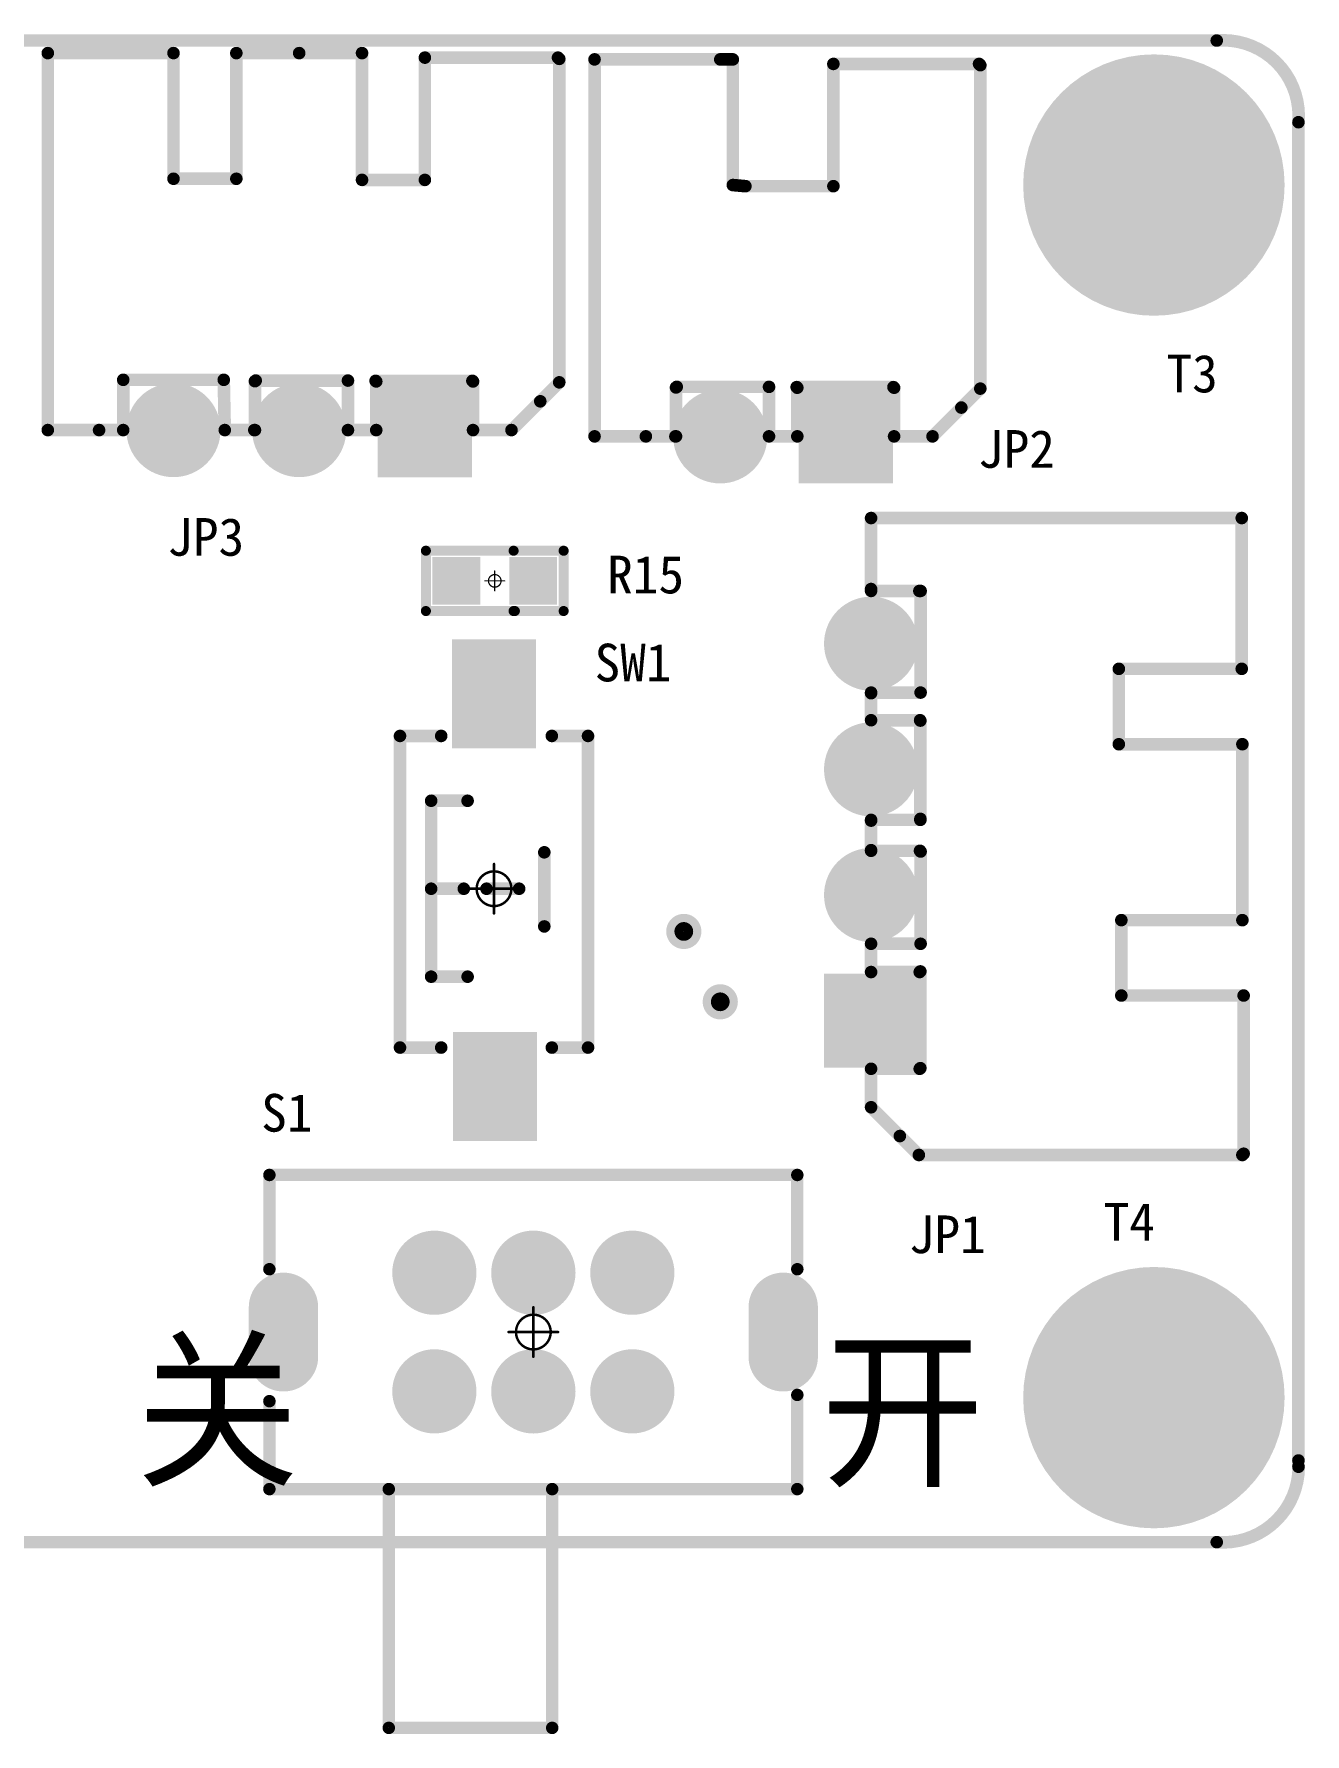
# Model space of a CAD drawing. Header units: millimetres. Extents: x 2.06 to 5.45, y 2.78 to 4.16.
# Drawn here: x 4.439 to 5.45, y 2.777 to 4.13 of the extents above; entities that cross this region are included whole.
import ezdxf

# ---------------------------------------------------------------- set-up
doc = ezdxf.new("R2010")
doc.units = ezdxf.units.MM
doc.header["$MEASUREMENT"] = 0
for name, color, linetype in [('BottomSolder', 6, 'Continuous'), ('Mechanical1', 6, 'Continuous'), ('Mechanical15', 56, 'Continuous'), ('MultiLayer', 9, 'Continuous'), ('PadHoleLayer', 156, 'Continuous'), ('TopOverlay', 2, 'Continuous'), ('TopPaste', 8, 'Continuous'), ('TopSolder', 216, 'Continuous'), ('ViaHoleLayer', 16, 'Continuous')]:
    doc.layers.add(name, color=color, linetype=linetype)

# ---------------------------------------------------------------- blocks, each defined once
blk = doc.blocks.new('R_0603_L_1')
at = {"layer": 'Mechanical15', "const_width": 0.001}
for points in [[(0.0079, 0), (-0.0079, 0)], [(0, 0.0079), (0, -0.0079)]]:
    blk.add_lwpolyline(points, dxfattribs=at)
at = {"layer": 'Mechanical15'}
for points, const_width in [([(-0.0081, 0, 1), (-0.0076, 0, 1)], 0.0005), ([(0.005, 0, 1), (-0.005, 0, 1)], 0.001), ([(-0.0053, 0, 1), (-0.0047, 0, 1)], 0.0005), ([(-0.0002, 0.0079, 1), (0.0003, 0.0079, 1)], 0.0005), ([(0.0047, 0, 1), (0.0053, 0, 1)], 0.0005), ([(0.0076, 0, 1), (0.0081, 0, 1)], 0.0005), ([(-0.0002, -0.0079, 1), (0.0003, -0.0079, 1)], 0.0005)]:
    blk.add_lwpolyline(points, format="xyb", close=True, dxfattribs=dict(at, const_width=const_width))
at = {"layer": 'TopOverlay', "const_width": 0.008}
for points in [[(-0.015, 0.024), (-0.0548, 0.024)], [(-0.0548, 0.024), (-0.0548, -0.024)], [(0.0548, 0.024), (-0.016, 0.024)], [(0.0548, 0.024), (0.0548, -0.024)], [(-0.015, -0.024), (-0.0548, -0.024)], [(0.0548, -0.024), (-0.015, -0.024)]]:
    blk.add_lwpolyline(points, dxfattribs=at)
at = {"layer": 'TopOverlay', "const_width": 0.004}
for points in [[(-0.0568, 0.024, 1), (-0.0528, 0.024, 1)], [(-0.0568, 0.024, 1), (-0.0528, 0.024, 1)], [(-0.018, 0.024, 1), (-0.014, 0.024, 1)], [(-0.017, 0.024, 1), (-0.013, 0.024, 1)], [(0.0528, 0.024, 1), (0.0568, 0.024, 1)], [(0.0528, 0.024, 1), (0.0568, 0.024, 1)], [(-0.0568, -0.024, 1), (-0.0528, -0.024, 1)], [(-0.0568, -0.024, 1), (-0.0528, -0.024, 1)], [(-0.017, -0.024, 1), (-0.013, -0.024, 1)], [(-0.017, -0.024, 1), (-0.013, -0.024, 1)], [(0.0528, -0.024, 1), (0.0568, -0.024, 1)], [(0.0528, -0.024, 1), (0.0568, -0.024, 1)]]:
    blk.add_lwpolyline(points, format="xyb", close=True, dxfattribs=at)
at = {"layer": 'TopPaste'}
for points in [[(-0.0456, -0.015), (-0.0156, -0.015), (-0.0456, 0.015), (-0.0156, 0.015)], [(0.0156, -0.015), (0.0456, -0.015), (0.0156, 0.015), (0.0456, 0.015)]]:
    blk.add_solid(points, dxfattribs=at)
at = {"layer": 'TopSolder'}
for points in [[(-0.0496, -0.019), (-0.0116, -0.019), (-0.0496, 0.019), (-0.0116, 0.019)], [(0.0116, -0.019), (0.0496, -0.019), (0.0116, 0.019), (0.0496, 0.019)]]:
    blk.add_solid(points, dxfattribs=at)
blk = doc.blocks.new('XH2_54_WI_3P_2')
at = {"layer": 'BottomSolder', "const_width": 0.0375}
for points in [[(-0.0187, 0, 1), (0.0187, 0, 1)], [(0.0813, 0, 1), (0.1187, 0, 1)]]:
    blk.add_lwpolyline(points, format="xyb", close=True, dxfattribs=at)
at = {"layer": 'BottomSolder'}
blk.add_solid([(-0.1375, -0.0375), (-0.0625, -0.0375), (-0.1375, 0.0375), (-0.0625, 0.0375)], dxfattribs=at)
at = {"layer": 'MultiLayer', "const_width": 0.0335}
for points in [[(-0.0167, 0, 1), (0.0167, 0, 1)], [(0.0833, 0, 1), (0.1167, 0, 1)]]:
    blk.add_lwpolyline(points, format="xyb", close=True, dxfattribs=at)
at = {"layer": 'MultiLayer'}
blk.add_solid([(-0.1335, -0.0335), (-0.0665, -0.0335), (-0.1335, 0.0335), (-0.0665, 0.0335)], dxfattribs=at)
at = {"layer": 'PadHoleLayer', "const_width": 0.0177}
for points in [[(-0.1089, 0, 1), (-0.0911, 0, 1)], [(-0.0089, 0, 1), (0.0089, 0, 1)], [(0.0911, 0, 1), (0.1089, 0, 1)]]:
    blk.add_lwpolyline(points, format="xyb", close=True, dxfattribs=at)
at = {"layer": 'TopOverlay', "const_width": 0.01}
for points in [[(-0.1689, 0), (-0.1918, -0.0229)], [(-0.1383, 0), (-0.1689, 0)], [(-0.1383, 0), (-0.1383, -0.0387)], [(-0.0388, 0), (-0.0613, 0)], [(-0.0613, 0), (-0.0613, -0.0387)], [(-0.0388, 0), (-0.0388, -0.0394)], [(0.0352, 0), (0.0352, -0.0389)], [(0.0592, 0), (0.0357, 0)], [(0.06, -0.04), (0.0592, 0)], [(0.1592, 0), (0.14, 0)], [(0.14, 0), (0.14, -0.04)], [(0.2, 0), (0.1592, 0)], [(0.2, 0), (0.2, -0.3)], [(-0.1918, -0.0229), (-0.2069, -0.038)], [(-0.2069, -0.038), (-0.2069, -0.2954)], [(-0.1378, -0.0392), (-0.1383, -0.0387)], [(-0.0608, -0.0392), (-0.1378, -0.0392)], [(-0.0608, -0.0392), (-0.0613, -0.0387)], [(0.0346, -0.0394), (-0.0388, -0.0394)], [(0.0352, -0.0389), (0.0346, -0.0394)], [(0.14, -0.04), (0.06, -0.04)], [(-0.05, -0.1991), (-0.1, -0.1991)], [(-0.1, -0.1991), (-0.1, -0.2964)], [(-0.05, -0.1991), (-0.05, -0.3)], [(0.1, -0.2), (0.05, -0.2)], [(0.05, -0.2), (0.05, -0.3)], [(0.1, -0.2), (0.1, -0.3)], [(-0.2059, -0.2964), (-0.2069, -0.2954)], [(-0.1, -0.2964), (-0.2059, -0.2964)], [(0, -0.3), (-0.05, -0.3)], [(0.05, -0.3), (0, -0.3)], [(0.2, -0.3), (0.1, -0.3)]]:
    blk.add_lwpolyline(points, dxfattribs=at)
at = {"layer": 'TopOverlay', "const_width": 0.005}
for points in [[(-0.1714, 0, 1), (-0.1664, 0, 1)], [(-0.1714, 0, 1), (-0.1664, 0, 1)], [(-0.1408, 0, 1), (-0.1358, 0, 1)], [(-0.1408, 0, 1), (-0.1358, 0, 1)], [(-0.0638, 0, 1), (-0.0588, 0, 1)], [(-0.0638, 0, 1), (-0.0588, 0, 1)], [(-0.0413, 0, 1), (-0.0363, 0, 1)], [(-0.0413, 0, 1), (-0.0363, 0, 1)], [(0.0327, 0, 1), (0.0377, 0, 1)], [(0.0332, 0, 1), (0.0382, 0, 1)], [(0.0567, 0, 1), (0.0617, 0, 1)], [(0.0567, 0, 1), (0.0617, 0, 1)], [(0.1375, 0, 1), (0.1425, 0, 1)], [(0.1375, 0, 1), (0.1425, 0, 1)], [(0.1567, 0, 1), (0.1617, 0, 1)], [(0.1567, 0, 1), (0.1617, 0, 1)], [(0.1975, 0, 1), (0.2025, 0, 1)], [(0.1975, 0, 1), (0.2025, 0, 1)], [(-0.1943, -0.0229, 1), (-0.1893, -0.0229, 1)], [(-0.1943, -0.0229, 1), (-0.1893, -0.0229, 1)], [(-0.2094, -0.038, 1), (-0.2044, -0.038, 1)], [(-0.2094, -0.038, 1), (-0.2044, -0.038, 1)], [(-0.1408, -0.0387, 1), (-0.1358, -0.0387, 1)], [(-0.1408, -0.0387, 1), (-0.1358, -0.0387, 1)], [(-0.1403, -0.0392, 1), (-0.1353, -0.0392, 1)], [(-0.1403, -0.0392, 1), (-0.1353, -0.0392, 1)], [(-0.0638, -0.0387, 1), (-0.0588, -0.0387, 1)], [(-0.0638, -0.0387, 1), (-0.0588, -0.0387, 1)], [(-0.0633, -0.0392, 1), (-0.0583, -0.0392, 1)], [(-0.0633, -0.0392, 1), (-0.0583, -0.0392, 1)], [(-0.0413, -0.0394, 1), (-0.0363, -0.0394, 1)], [(-0.0413, -0.0394, 1), (-0.0363, -0.0394, 1)], [(0.0321, -0.0394, 1), (0.0371, -0.0394, 1)], [(0.0321, -0.0394, 1), (0.0371, -0.0394, 1)], [(0.0327, -0.0389, 1), (0.0377, -0.0389, 1)], [(0.0327, -0.0389, 1), (0.0377, -0.0389, 1)], [(0.0575, -0.04, 1), (0.0625, -0.04, 1)], [(0.0575, -0.04, 1), (0.0625, -0.04, 1)], [(0.1375, -0.04, 1), (0.1425, -0.04, 1)], [(0.1375, -0.04, 1), (0.1425, -0.04, 1)], [(-0.1025, -0.1991, 1), (-0.0975, -0.1991, 1)], [(-0.1025, -0.1991, 1), (-0.0975, -0.1991, 1)], [(-0.0525, -0.1991, 1), (-0.0475, -0.1991, 1)], [(-0.0525, -0.1991, 1), (-0.0475, -0.1991, 1)], [(0.0475, -0.2, 1), (0.0525, -0.2, 1)], [(0.0475, -0.2, 1), (0.0525, -0.2, 1)], [(0.0975, -0.2, 1), (0.1025, -0.2, 1)], [(0.0975, -0.2, 1), (0.1025, -0.2, 1)], [(-0.2094, -0.2954, 1), (-0.2044, -0.2954, 1)], [(-0.2094, -0.2954, 1), (-0.2044, -0.2954, 1)], [(-0.2084, -0.2964, 1), (-0.2034, -0.2964, 1)], [(-0.2084, -0.2964, 1), (-0.2034, -0.2964, 1)], [(-0.1025, -0.2964, 1), (-0.0975, -0.2964, 1)], [(-0.1025, -0.2964, 1), (-0.0975, -0.2964, 1)], [(-0.0525, -0.3, 1), (-0.0475, -0.3, 1)], [(-0.0525, -0.3, 1), (-0.0475, -0.3, 1)], [(-0.0025, -0.3, 1), (0.0025, -0.3, 1)], [(-0.0025, -0.3, 1), (0.0025, -0.3, 1)], [(0.0475, -0.3, 1), (0.0525, -0.3, 1)], [(0.0475, -0.3, 1), (0.0525, -0.3, 1)], [(0.0975, -0.3, 1), (0.1025, -0.3, 1)], [(0.0975, -0.3, 1), (0.1025, -0.3, 1)], [(0.1975, -0.3, 1), (0.2025, -0.3, 1)], [(0.1975, -0.3, 1), (0.2025, -0.3, 1)]]:
    blk.add_lwpolyline(points, format="xyb", close=True, dxfattribs=at)
at = {"layer": 'TopSolder', "const_width": 0.0375}
for points in [[(-0.0187, 0, 1), (0.0187, 0, 1)], [(0.0813, 0, 1), (0.1187, 0, 1)]]:
    blk.add_lwpolyline(points, format="xyb", close=True, dxfattribs=at)
at = {"layer": 'TopSolder'}
blk.add_solid([(-0.1375, -0.0375), (-0.0625, -0.0375), (-0.1375, 0.0375), (-0.0625, 0.0375)], dxfattribs=at)
blk = doc.blocks.new('SK_22D02_3')
at = {"layer": 'BottomSolder'}
for points, const_width in [([(-0.0955, 0.0472, 1), (-0.062, 0.0472, 1)], 0.0335), ([(-0.0168, 0.0472, 1), (0.0168, 0.0472, 1)], 0.0335), ([(0.062, 0.0472, 1), (0.0955, 0.0472, 1)], 0.0335), ([(-0.2126, 0.0197, 1), (-0.185, 0.0197, 1)], 0.0276), ([(0.185, 0.0197, 1), (0.2126, 0.0197, 1)], 0.0276), ([(-0.2126, -0.0197, 1), (-0.185, -0.0197, 1)], 0.0276), ([(0.185, -0.0197, 1), (0.2126, -0.0197, 1)], 0.0276), ([(-0.0955, -0.0472, 1), (-0.062, -0.0472, 1)], 0.0335), ([(-0.0168, -0.0472, 1), (0.0168, -0.0472, 1)], 0.0335), ([(0.062, -0.0472, 1), (0.0955, -0.0472, 1)], 0.0335)]:
    blk.add_lwpolyline(points, format="xyb", close=True, dxfattribs=dict(at, const_width=const_width))
at = {"layer": 'BottomSolder', "const_width": 0.0552}
for points in [[(-0.1988, -0.0197), (-0.1988, 0.0197)], [(0.1988, -0.0197), (0.1988, 0.0197)]]:
    blk.add_lwpolyline(points, dxfattribs=at)
at = {"layer": 'Mechanical15'}
for points, const_width in [([(0.0138, 0, 1), (-0.0138, 0, 1)], 0.00197), ([(-0.0005, 0.0197, 1), (0.0005, 0.0197, 1)], 0.000984), ([(-0.0202, 0, 1), (-0.0192, 0, 1)], 0.000984), ([(-0.0143, 0, 1), (-0.0133, 0, 1)], 0.000984), ([(0.0133, 0, 1), (0.0143, 0, 1)], 0.000984), ([(0.0192, 0, 1), (0.0202, 0, 1)], 0.000984), ([(-0.0005, -0.0197, 1), (0.0005, -0.0197, 1)], 0.000984)]:
    blk.add_lwpolyline(points, format="xyb", close=True, dxfattribs=dict(at, const_width=const_width))
at = {"layer": 'Mechanical15', "const_width": 0.00197}
for points in [[(0, -0.0197), (0, 0.0197)], [(-0.0197, 0), (0.0197, 0)]]:
    blk.add_lwpolyline(points, dxfattribs=at)
at = {"layer": 'MultiLayer'}
for points, const_width in [([(-0.0935, 0.0472, 1), (-0.064, 0.0472, 1)], 0.0295), ([(-0.0148, 0.0472, 1), (0.0148, 0.0472, 1)], 0.0295), ([(0.064, 0.0472, 1), (0.0935, 0.0472, 1)], 0.0295), ([(-0.2106, 0.0197, 1), (-0.187, 0.0197, 1)], 0.0236), ([(0.187, 0.0197, 1), (0.2106, 0.0197, 1)], 0.0236), ([(-0.2106, -0.0197, 1), (-0.187, -0.0197, 1)], 0.0236), ([(0.187, -0.0197, 1), (0.2106, -0.0197, 1)], 0.0236), ([(-0.0935, -0.0472, 1), (-0.064, -0.0472, 1)], 0.0295), ([(-0.0148, -0.0472, 1), (0.0148, -0.0472, 1)], 0.0295), ([(0.064, -0.0472, 1), (0.0935, -0.0472, 1)], 0.0295)]:
    blk.add_lwpolyline(points, format="xyb", close=True, dxfattribs=dict(at, const_width=const_width))
at = {"layer": 'MultiLayer', "const_width": 0.0472}
for points in [[(-0.1988, -0.0197), (-0.1988, 0.0197)], [(0.1988, -0.0197), (0.1988, 0.0197)]]:
    blk.add_lwpolyline(points, dxfattribs=at)
at = {"layer": 'PadHoleLayer'}
for points, const_width in [([(-0.0856, 0.0472, 1), (-0.0719, 0.0472, 1)], 0.0138), ([(-0.0069, 0.0472, 1), (0.0069, 0.0472, 1)], 0.0138), ([(0.0719, 0.0472, 1), (0.0856, 0.0472, 1)], 0.0138), ([(-0.1885, 0.0123), (-0.1885, -0.0123, -1), (-0.2092, -0.0123), (-0.2092, 0.0123, -1)], 0.00689), ([(0.2092, 0.0123), (0.2092, -0.0123, -1), (0.1885, -0.0123), (0.1885, 0.0123, -1)], 0.00689), ([(-0.0856, -0.0472, 1), (-0.0719, -0.0472, 1)], 0.0138), ([(-0.0069, -0.0472, 1), (0.0069, -0.0472, 1)], 0.0138), ([(0.0719, -0.0472, 1), (0.0856, -0.0472, 1)], 0.0138)]:
    blk.add_lwpolyline(points, format="xyb", close=True, dxfattribs=dict(at, const_width=const_width))
at = {"layer": 'TopOverlay', "const_width": 0.00984}
for points in [[(-0.21, 0.125), (0.21, 0.125)], [(-0.21, 0.05), (-0.21, 0.125)], [(0.21, 0.05), (0.21, 0.125)], [(-0.21, -0.125), (-0.21, -0.055)], [(0.21, -0.125), (0.21, -0.05)], [(-0.21, -0.125), (0.21, -0.125)], [(-0.115, -0.315), (-0.115, -0.125)], [(0.015, -0.315), (0.015, -0.125)], [(-0.115, -0.315), (0.015, -0.315)]]:
    blk.add_lwpolyline(points, dxfattribs=at)
at = {"layer": 'TopOverlay', "const_width": 0.00492}
for points in [[(-0.2125, 0.125, 1), (-0.2075, 0.125, 1)], [(-0.2125, 0.125, 1), (-0.2075, 0.125, 1)], [(0.2075, 0.125, 1), (0.2125, 0.125, 1)], [(0.2075, 0.125, 1), (0.2125, 0.125, 1)], [(-0.2125, 0.05, 1), (-0.2075, 0.05, 1)], [(0.2075, 0.05, 1), (0.2125, 0.05, 1)], [(-0.2125, -0.055, 1), (-0.2075, -0.055, 1)], [(0.2075, -0.05, 1), (0.2125, -0.05, 1)], [(-0.2125, -0.125, 1), (-0.2075, -0.125, 1)], [(-0.2125, -0.125, 1), (-0.2075, -0.125, 1)], [(-0.1175, -0.125, 1), (-0.1125, -0.125, 1)], [(0.0125, -0.125, 1), (0.0175, -0.125, 1)], [(0.2075, -0.125, 1), (0.2125, -0.125, 1)], [(0.2075, -0.125, 1), (0.2125, -0.125, 1)], [(-0.1175, -0.315, 1), (-0.1125, -0.315, 1)], [(-0.1175, -0.315, 1), (-0.1125, -0.315, 1)], [(0.0125, -0.315, 1), (0.0175, -0.315, 1)], [(0.0125, -0.315, 1), (0.0175, -0.315, 1)]]:
    blk.add_lwpolyline(points, format="xyb", close=True, dxfattribs=at)
at = {"layer": 'TopSolder'}
for points, const_width in [([(-0.0955, 0.0472, 1), (-0.062, 0.0472, 1)], 0.0335), ([(-0.0168, 0.0472, 1), (0.0168, 0.0472, 1)], 0.0335), ([(0.062, 0.0472, 1), (0.0955, 0.0472, 1)], 0.0335), ([(-0.2126, 0.0197, 1), (-0.185, 0.0197, 1)], 0.0276), ([(0.185, 0.0197, 1), (0.2126, 0.0197, 1)], 0.0276), ([(-0.2126, -0.0197, 1), (-0.185, -0.0197, 1)], 0.0276), ([(0.185, -0.0197, 1), (0.2126, -0.0197, 1)], 0.0276), ([(-0.0955, -0.0472, 1), (-0.062, -0.0472, 1)], 0.0335), ([(-0.0168, -0.0472, 1), (0.0168, -0.0472, 1)], 0.0335), ([(0.062, -0.0472, 1), (0.0955, -0.0472, 1)], 0.0335)]:
    blk.add_lwpolyline(points, format="xyb", close=True, dxfattribs=dict(at, const_width=const_width))
at = {"layer": 'TopSolder', "const_width": 0.0552}
for points in [[(-0.1988, -0.0197), (-0.1988, 0.0197)], [(0.1988, -0.0197), (0.1988, 0.0197)]]:
    blk.add_lwpolyline(points, dxfattribs=at)
blk = doc.blocks.new('XH2_54_WI_2P_12')
at = {"layer": 'BottomSolder', "const_width": 0.0375}
blk.add_lwpolyline([(0.0313, 0, 1), (0.0687, 0, 1)], format="xyb", close=True, dxfattribs=at)
at = {"layer": 'BottomSolder'}
blk.add_solid([(-0.0875, -0.0375), (-0.0125, -0.0375), (-0.0875, 0.0375), (-0.0125, 0.0375)], dxfattribs=at)
at = {"layer": 'MultiLayer', "const_width": 0.0335}
blk.add_lwpolyline([(0.0333, 0, 1), (0.0667, 0, 1)], format="xyb", close=True, dxfattribs=at)
at = {"layer": 'MultiLayer'}
blk.add_solid([(-0.0835, -0.0335), (-0.0165, -0.0335), (-0.0835, 0.0335), (-0.0165, 0.0335)], dxfattribs=at)
at = {"layer": 'PadHoleLayer', "const_width": 0.0177}
for points in [[(-0.0589, 0, 1), (-0.0411, 0, 1)], [(0.0411, 0, 1), (0.0589, 0, 1)]]:
    blk.add_lwpolyline(points, format="xyb", close=True, dxfattribs=at)
at = {"layer": 'TopOverlay', "const_width": 0.01}
for points in [[(-0.1189, 0), (-0.1418, -0.0229)], [(-0.0883, 0), (-0.1189, 0)], [(-0.0883, 0), (-0.0883, -0.0387)], [(0.0112, 0), (-0.0113, 0)], [(-0.0113, 0), (-0.0113, -0.0387)], [(0.0112, 0), (0.0112, -0.0394)], [(0.0852, 0), (0.0852, -0.0389)], [(0.1092, 0), (0.0857, 0)], [(0.15, 0), (0.1092, 0)], [(0.15, 0), (0.15, -0.3)], [(-0.1418, -0.0229), (-0.1569, -0.038)], [(-0.1569, -0.038), (-0.1569, -0.2954)], [(-0.0878, -0.0392), (-0.0883, -0.0387)], [(-0.0108, -0.0392), (-0.0878, -0.0392)], [(-0.0108, -0.0392), (-0.0113, -0.0387)], [(0.0846, -0.0394), (0.0112, -0.0394)], [(0.0852, -0.0389), (0.0846, -0.0394)], [(0.03, -0.1991), (-0.04, -0.1991)], [(-0.04, -0.1991), (-0.04, -0.2964)], [(0.04, -0.2), (0.03, -0.1991)], [(0.04, -0.2), (0.04, -0.3)], [(-0.1559, -0.2964), (-0.1569, -0.2954)], [(-0.04, -0.2964), (-0.1559, -0.2964)], [(0.05, -0.3), (0.04, -0.3)], [(0.15, -0.3), (0.05, -0.3)]]:
    blk.add_lwpolyline(points, dxfattribs=at)
at = {"layer": 'TopOverlay', "const_width": 0.005}
for points in [[(-0.1214, 0, 1), (-0.1164, 0, 1)], [(-0.1214, 0, 1), (-0.1164, 0, 1)], [(-0.0908, 0, 1), (-0.0858, 0, 1)], [(-0.0908, 0, 1), (-0.0858, 0, 1)], [(-0.0138, 0, 1), (-0.0088, 0, 1)], [(-0.0138, 0, 1), (-0.0088, 0, 1)], [(0.0087, 0, 1), (0.0137, 0, 1)], [(0.0087, 0, 1), (0.0137, 0, 1)], [(0.0827, 0, 1), (0.0877, 0, 1)], [(0.0832, 0, 1), (0.0882, 0, 1)], [(0.1067, 0, 1), (0.1117, 0, 1)], [(0.1067, 0, 1), (0.1117, 0, 1)], [(0.1475, 0, 1), (0.1525, 0, 1)], [(0.1475, 0, 1), (0.1525, 0, 1)], [(-0.1443, -0.0229, 1), (-0.1393, -0.0229, 1)], [(-0.1443, -0.0229, 1), (-0.1393, -0.0229, 1)], [(-0.1594, -0.038, 1), (-0.1544, -0.038, 1)], [(-0.1594, -0.038, 1), (-0.1544, -0.038, 1)], [(-0.0908, -0.0387, 1), (-0.0858, -0.0387, 1)], [(-0.0908, -0.0387, 1), (-0.0858, -0.0387, 1)], [(-0.0903, -0.0392, 1), (-0.0853, -0.0392, 1)], [(-0.0903, -0.0392, 1), (-0.0853, -0.0392, 1)], [(-0.0138, -0.0387, 1), (-0.0088, -0.0387, 1)], [(-0.0138, -0.0387, 1), (-0.0088, -0.0387, 1)], [(-0.0133, -0.0392, 1), (-0.0083, -0.0392, 1)], [(-0.0133, -0.0392, 1), (-0.0083, -0.0392, 1)], [(0.0087, -0.0394, 1), (0.0137, -0.0394, 1)], [(0.0087, -0.0394, 1), (0.0137, -0.0394, 1)], [(0.0821, -0.0394, 1), (0.0871, -0.0394, 1)], [(0.0821, -0.0394, 1), (0.0871, -0.0394, 1)], [(0.0827, -0.0389, 1), (0.0877, -0.0389, 1)], [(0.0827, -0.0389, 1), (0.0877, -0.0389, 1)], [(-0.0425, -0.1991, 1), (-0.0375, -0.1991, 1)], [(-0.0425, -0.1991, 1), (-0.0375, -0.1991, 1)], [(0.0275, -0.1991, 1), (0.0325, -0.1991, 1)], [(0.0275, -0.1991, 1), (0.0325, -0.1991, 1)], [(0.0375, -0.2, 1), (0.0425, -0.2, 1)], [(0.0375, -0.2, 1), (0.0425, -0.2, 1)], [(-0.1594, -0.2954, 1), (-0.1544, -0.2954, 1)], [(-0.1594, -0.2954, 1), (-0.1544, -0.2954, 1)], [(-0.1584, -0.2964, 1), (-0.1534, -0.2964, 1)], [(-0.1584, -0.2964, 1), (-0.1534, -0.2964, 1)], [(-0.0425, -0.2964, 1), (-0.0375, -0.2964, 1)], [(-0.0425, -0.2964, 1), (-0.0375, -0.2964, 1)], [(0.0375, -0.3, 1), (0.0425, -0.3, 1)], [(0.0375, -0.3, 1), (0.0425, -0.3, 1)], [(0.0475, -0.3, 1), (0.0525, -0.3, 1)], [(0.0475, -0.3, 1), (0.0525, -0.3, 1)], [(0.1475, -0.3, 1), (0.1525, -0.3, 1)], [(0.1475, -0.3, 1), (0.1525, -0.3, 1)]]:
    blk.add_lwpolyline(points, format="xyb", close=True, dxfattribs=at)
at = {"layer": 'TopSolder', "const_width": 0.0375}
blk.add_lwpolyline([(0.0313, 0, 1), (0.0687, 0, 1)], format="xyb", close=True, dxfattribs=at)
at = {"layer": 'TopSolder'}
blk.add_solid([(-0.0875, -0.0375), (-0.0125, -0.0375), (-0.0875, 0.0375), (-0.0125, 0.0375)], dxfattribs=at)
blk = doc.blocks.new('M3_125X200_21')
at = {"layer": 'BottomSolder', "const_width": 0.104}
blk.add_lwpolyline([(-0.052, 0, 1), (0.052, 0, 1)], format="xyb", close=True, dxfattribs=at)
at = {"layer": 'MultiLayer', "const_width": 0.1}
blk.add_lwpolyline([(-0.05, 0, 1), (0.05, 0, 1)], format="xyb", close=True, dxfattribs=at)
at = {"layer": 'PadHoleLayer', "const_width": 0.0625}
blk.add_lwpolyline([(-0.03125, 0, 1), (0.03125, 0, 1)], format="xyb", close=True, dxfattribs=at)
at = {"layer": 'TopSolder', "const_width": 0.104}
blk.add_lwpolyline([(-0.052, 0, 1), (0.052, 0, 1)], format="xyb", close=True, dxfattribs=at)
blk = doc.blocks.new('M3_125X200_22')
at = {"layer": 'BottomSolder', "const_width": 0.104}
blk.add_lwpolyline([(-0.052, 0, 1), (0.052, 0, 1)], format="xyb", close=True, dxfattribs=at)
at = {"layer": 'MultiLayer', "const_width": 0.1}
blk.add_lwpolyline([(-0.05, 0, 1), (0.05, 0, 1)], format="xyb", close=True, dxfattribs=at)
at = {"layer": 'PadHoleLayer', "const_width": 0.0625}
blk.add_lwpolyline([(-0.03125, 0, 1), (0.03125, 0, 1)], format="xyb", close=True, dxfattribs=at)
at = {"layer": 'TopSolder', "const_width": 0.104}
blk.add_lwpolyline([(-0.052, 0, 1), (0.052, 0, 1)], format="xyb", close=True, dxfattribs=at)
blk = doc.blocks.new('TSW_SMD_3_6_2_5_28')
at = {"layer": 'Mechanical15'}
for points, const_width in [([(0.0138, 0, 1), (-0.0138, 0, 1)], 0.00197), ([(-0.0005, 0.0197, 1), (0.0005, 0.0197, 1)], 0.000984), ([(-0.0202, 0, 1), (-0.0192, 0, 1)], 0.000984), ([(-0.0143, 0, 1), (-0.0133, 0, 1)], 0.000984), ([(0.0133, 0, 1), (0.0143, 0, 1)], 0.000984), ([(0.0192, 0, 1), (0.0202, 0, 1)], 0.000984), ([(-0.0005, -0.0197, 1), (0.0005, -0.0197, 1)], 0.000984)]:
    blk.add_lwpolyline(points, format="xyb", close=True, dxfattribs=dict(at, const_width=const_width))
at = {"layer": 'Mechanical15', "const_width": 0.00197}
for points in [[(0, 0.0197), (0, -0.0197)], [(-0.0197, 0), (0.0197, 0)]]:
    blk.add_lwpolyline(points, dxfattribs=at)
at = {"layer": 'TopOverlay', "const_width": 0.01}
for points in [[(-0.1264, 0.0748), (-0.1264, 0.042)], [(-0.1264, 0.0748), (0.1216, 0.0748)], [(0.1216, 0.0748), (0.1216, 0.042)], [(-0.07, 0.05), (0.07, 0.05)], [(-0.07, 0.05), (-0.07, 0.021)], [(0, 0.05), (0, 0.024)], [(0.07, 0.05), (0.07, 0.021)], [(0, 0.006), (0, -0.02)], [(-0.03, -0.04), (0.029, -0.04)], [(-0.1264, -0.046), (-0.1264, -0.0748)], [(0.1216, -0.046), (0.1216, -0.0748)], [(-0.1264, -0.0748), (0.1216, -0.0748)]]:
    blk.add_lwpolyline(points, dxfattribs=at)
at = {"layer": 'TopOverlay', "const_width": 0.005}
for points in [[(-0.1289, 0.0748, 1), (-0.1239, 0.0748, 1)], [(-0.1289, 0.0748, 1), (-0.1239, 0.0748, 1)], [(0.1191, 0.0748, 1), (0.1241, 0.0748, 1)], [(0.1191, 0.0748, 1), (0.1241, 0.0748, 1)], [(-0.0725, 0.05, 1), (-0.0675, 0.05, 1)], [(-0.0725, 0.05, 1), (-0.0675, 0.05, 1)], [(-0.0025, 0.05, 1), (0.0025, 0.05, 1)], [(0.0675, 0.05, 1), (0.0725, 0.05, 1)], [(0.0675, 0.05, 1), (0.0725, 0.05, 1)], [(-0.1289, 0.042, 1), (-0.1239, 0.042, 1)], [(0.1191, 0.042, 1), (0.1241, 0.042, 1)], [(-0.0025, 0.024, 1), (0.0025, 0.024, 1)], [(-0.0725, 0.021, 1), (-0.0675, 0.021, 1)], [(0.0675, 0.021, 1), (0.0725, 0.021, 1)], [(-0.0025, 0.006, 1), (0.0025, 0.006, 1)], [(-0.0025, -0.02, 1), (0.0025, -0.02, 1)], [(-0.0325, -0.04, 1), (-0.0275, -0.04, 1)], [(0.0265, -0.04, 1), (0.0315, -0.04, 1)], [(-0.1289, -0.046, 1), (-0.1239, -0.046, 1)], [(0.1191, -0.046, 1), (0.1241, -0.046, 1)], [(-0.1289, -0.0748, 1), (-0.1239, -0.0748, 1)], [(-0.1289, -0.0748, 1), (-0.1239, -0.0748, 1)], [(0.1191, -0.0748, 1), (0.1241, -0.0748, 1)], [(0.1191, -0.0748, 1), (0.1241, -0.0748, 1)]]:
    blk.add_lwpolyline(points, format="xyb", close=True, dxfattribs=at)
at = {"layer": 'TopPaste'}
for points in [[(-0.1967, -0.0303), (-0.1179, -0.0303), (-0.1967, 0.0287), (-0.1179, 0.0287)], [(0.1156, -0.0295), (0.1944, -0.0295), (0.1156, 0.0295), (0.1944, 0.0295)]]:
    blk.add_solid(points, dxfattribs=at)
at = {"layer": 'TopSolder'}
for points in [[(-0.2007, -0.0343), (-0.1139, -0.0343), (-0.2007, 0.0327), (-0.1139, 0.0327)], [(0.1116, -0.0335), (0.1984, -0.0335), (0.1116, 0.0335), (0.1984, 0.0335)]]:
    blk.add_solid(points, dxfattribs=at)
blk = doc.blocks.new('XH2_54_WI_4P_42')
at = {"layer": 'BottomSolder', "const_width": 0.0375}
for points in [[(-0.0687, 0, 1), (-0.0313, 0, 1)], [(0.0313, 0, 1), (0.0687, 0, 1)], [(0.1313, 0, 1), (0.1687, 0, 1)]]:
    blk.add_lwpolyline(points, format="xyb", close=True, dxfattribs=at)
at = {"layer": 'BottomSolder'}
blk.add_solid([(-0.1875, -0.0375), (-0.1125, -0.0375), (-0.1875, 0.0375), (-0.1125, 0.0375)], dxfattribs=at)
at = {"layer": 'MultiLayer', "const_width": 0.0335}
for points in [[(-0.0667, 0, 1), (-0.0333, 0, 1)], [(0.0333, 0, 1), (0.0667, 0, 1)], [(0.1333, 0, 1), (0.1667, 0, 1)]]:
    blk.add_lwpolyline(points, format="xyb", close=True, dxfattribs=at)
at = {"layer": 'MultiLayer'}
blk.add_solid([(-0.1835, -0.0335), (-0.1165, -0.0335), (-0.1835, 0.0335), (-0.1165, 0.0335)], dxfattribs=at)
at = {"layer": 'PadHoleLayer', "const_width": 0.0177}
for points in [[(-0.1589, 0, 1), (-0.1411, 0, 1)], [(-0.0589, 0, 1), (-0.0411, 0, 1)], [(0.0411, 0, 1), (0.0589, 0, 1)], [(0.1411, 0, 1), (0.1589, 0, 1)]]:
    blk.add_lwpolyline(points, format="xyb", close=True, dxfattribs=at)
at = {"layer": 'TopOverlay', "const_width": 0.01}
for points in [[(-0.2189, 0), (-0.2418, -0.0229)], [(-0.2189, 0), (-0.1883, 0)], [(-0.1883, 0), (-0.1883, -0.0387)], [(-0.1113, 0), (-0.1113, -0.0387)], [(-0.1113, 0), (-0.0888, 0)], [(-0.0888, 0), (-0.0888, -0.0394)], [(-0.0148, 0), (-0.0148, -0.0389)], [(-0.0143, 0), (0.0092, 0)], [(0.0098, 0), (0.0098, -0.0392)], [(0.0891, 0), (0.1106, 0)], [(0.0891, 0), (0.0891, -0.039)], [(0.1111, 0), (0.1111, -0.0394)], [(0.192, 0), (0.192, -0.0384)], [(0.1935, 0), (0.25, 0)], [(0.25, 0), (0.25, -0.2949)], [(-0.2418, -0.0229), (-0.2569, -0.038)], [(-0.2569, -0.038), (-0.2569, -0.2954)], [(-0.1883, -0.0387), (-0.1878, -0.0392)], [(-0.1878, -0.0392), (-0.1108, -0.0392)], [(-0.1113, -0.0387), (-0.1108, -0.0392)], [(-0.0888, -0.0394), (-0.0154, -0.0394)], [(-0.0148, -0.0389), (-0.0154, -0.0394)], [(0.0106, -0.0392), (0.0888, -0.0392)], [(0.0891, -0.039), (0.0888, -0.0392)], [(0.1111, -0.0394), (0.192, -0.0394)], [(-0.13, -0.1991), (-0.13, -0.2964)], [(-0.13, -0.1991), (-0.07, -0.1991)], [(-0.07, -0.1991), (-0.07, -0.2954)], [(0.07, -0.1971), (0.07, -0.2954)], [(0.07, -0.1971), (0.13, -0.1971)], [(0.13, -0.1971), (0.13, -0.2949)], [(-0.2569, -0.2954), (-0.2559, -0.2964)], [(-0.2559, -0.2964), (-0.13, -0.2964)], [(-0.07, -0.2954), (0.07, -0.2954)], [(0.13, -0.2949), (0.25, -0.2949)]]:
    blk.add_lwpolyline(points, dxfattribs=at)
at = {"layer": 'TopOverlay', "const_width": 0.005}
for points in [[(-0.2214, 0, 1), (-0.2164, 0, 1)], [(-0.2214, 0, 1), (-0.2164, 0, 1)], [(-0.1908, 0, 1), (-0.1858, 0, 1)], [(-0.1908, 0, 1), (-0.1858, 0, 1)], [(-0.1138, 0, 1), (-0.1088, 0, 1)], [(-0.1138, 0, 1), (-0.1088, 0, 1)], [(-0.0913, 0, 1), (-0.0863, 0, 1)], [(-0.0913, 0, 1), (-0.0863, 0, 1)], [(-0.0173, 0, 1), (-0.0123, 0, 1)], [(-0.0168, 0, 1), (-0.0118, 0, 1)], [(0.0067, 0, 1), (0.0117, 0, 1)], [(0.0073, 0, 1), (0.0123, 0, 1)], [(0.0866, 0, 1), (0.0916, 0, 1)], [(0.0866, 0, 1), (0.0916, 0, 1)], [(0.1081, 0, 1), (0.1131, 0, 1)], [(0.1086, 0, 1), (0.1136, 0, 1)], [(0.1895, 0, 1), (0.1945, 0, 1)], [(0.191, 0, 1), (0.196, 0, 1)], [(0.2475, 0, 1), (0.2525, 0, 1)], [(0.2475, 0, 1), (0.2525, 0, 1)], [(-0.2443, -0.0229, 1), (-0.2393, -0.0229, 1)], [(-0.2443, -0.0229, 1), (-0.2393, -0.0229, 1)], [(-0.2594, -0.038, 1), (-0.2544, -0.038, 1)], [(-0.2594, -0.038, 1), (-0.2544, -0.038, 1)], [(-0.1908, -0.0387, 1), (-0.1858, -0.0387, 1)], [(-0.1908, -0.0387, 1), (-0.1858, -0.0387, 1)], [(-0.1903, -0.0392, 1), (-0.1853, -0.0392, 1)], [(-0.1903, -0.0392, 1), (-0.1853, -0.0392, 1)], [(-0.1138, -0.0387, 1), (-0.1088, -0.0387, 1)], [(-0.1138, -0.0387, 1), (-0.1088, -0.0387, 1)], [(-0.1133, -0.0392, 1), (-0.1083, -0.0392, 1)], [(-0.1133, -0.0392, 1), (-0.1083, -0.0392, 1)], [(-0.0913, -0.0394, 1), (-0.0863, -0.0394, 1)], [(-0.0913, -0.0394, 1), (-0.0863, -0.0394, 1)], [(-0.0179, -0.0394, 1), (-0.0129, -0.0394, 1)], [(-0.0179, -0.0394, 1), (-0.0129, -0.0394, 1)], [(-0.0173, -0.0389, 1), (-0.0123, -0.0389, 1)], [(-0.0173, -0.0389, 1), (-0.0123, -0.0389, 1)], [(0.0073, -0.0392, 1), (0.0123, -0.0392, 1)], [(0.0081, -0.0392, 1), (0.0131, -0.0392, 1)], [(0.0863, -0.0392, 1), (0.0913, -0.0392, 1)], [(0.0863, -0.0392, 1), (0.0913, -0.0392, 1)], [(0.0866, -0.039, 1), (0.0916, -0.039, 1)], [(0.0866, -0.039, 1), (0.0916, -0.039, 1)], [(0.1086, -0.0394, 1), (0.1136, -0.0394, 1)], [(0.1086, -0.0394, 1), (0.1136, -0.0394, 1)], [(0.1895, -0.0384, 1), (0.1945, -0.0384, 1)], [(0.1895, -0.0394, 1), (0.1945, -0.0394, 1)], [(-0.1325, -0.1991, 1), (-0.1275, -0.1991, 1)], [(-0.1325, -0.1991, 1), (-0.1275, -0.1991, 1)], [(-0.0725, -0.1991, 1), (-0.0675, -0.1991, 1)], [(-0.0725, -0.1991, 1), (-0.0675, -0.1991, 1)], [(0.0675, -0.1971, 1), (0.0725, -0.1971, 1)], [(0.0675, -0.1971, 1), (0.0725, -0.1971, 1)], [(0.1275, -0.1971, 1), (0.1325, -0.1971, 1)], [(0.1275, -0.1971, 1), (0.1325, -0.1971, 1)], [(-0.2594, -0.2954, 1), (-0.2544, -0.2954, 1)], [(-0.2594, -0.2954, 1), (-0.2544, -0.2954, 1)], [(-0.2584, -0.2964, 1), (-0.2534, -0.2964, 1)], [(-0.2584, -0.2964, 1), (-0.2534, -0.2964, 1)], [(-0.1325, -0.2964, 1), (-0.1275, -0.2964, 1)], [(-0.1325, -0.2964, 1), (-0.1275, -0.2964, 1)], [(-0.0725, -0.2954, 1), (-0.0675, -0.2954, 1)], [(-0.0725, -0.2954, 1), (-0.0675, -0.2954, 1)], [(0.0675, -0.2954, 1), (0.0725, -0.2954, 1)], [(0.0675, -0.2954, 1), (0.0725, -0.2954, 1)], [(0.1275, -0.2949, 1), (0.1325, -0.2949, 1)], [(0.1275, -0.2949, 1), (0.1325, -0.2949, 1)], [(0.2475, -0.2949, 1), (0.2525, -0.2949, 1)], [(0.2475, -0.2949, 1), (0.2525, -0.2949, 1)]]:
    blk.add_lwpolyline(points, format="xyb", close=True, dxfattribs=at)
at = {"layer": 'TopSolder', "const_width": 0.0375}
for points in [[(-0.0687, 0, 1), (-0.0313, 0, 1)], [(0.0313, 0, 1), (0.0687, 0, 1)], [(0.1313, 0, 1), (0.1687, 0, 1)]]:
    blk.add_lwpolyline(points, format="xyb", close=True, dxfattribs=at)
at = {"layer": 'TopSolder'}
blk.add_solid([(-0.1875, -0.0375), (-0.1125, -0.0375), (-0.1875, 0.0375), (-0.1125, 0.0375)], dxfattribs=at)

msp = doc.modelspace()

# ---------------------------------------------------------------- linework, layer by layer
at = {"layer": 'BottomSolder', "const_width": 0.014}
for points in [[(4.949, 3.416, 1), (4.963, 3.416, 1)], [(4.978, 3.36, 1), (4.992, 3.36, 1)]]:
    msp.add_lwpolyline(points, format="xyb", close=True, dxfattribs=at)
at = {"layer": 'Mechanical1', "const_width": 0.01}
for points in [[(2.165, 4.125), (5.38, 4.125)], [(5.445, 2.99), (5.445, 4.06)], [(2.165, 2.93), (5.38, 2.93)]]:
    msp.add_lwpolyline(points, dxfattribs=at)
for points in [[(5.38, 4.125, -0.463799), (5.445, 4.06)], [(5.445, 2.995, -0.463799), (5.38, 2.93)]]:
    msp.add_lwpolyline(points, format="xyb", dxfattribs=at)
at = {"layer": 'Mechanical1', "const_width": 0.005}
for points in [[(5.3775, 4.125, 1), (5.3825, 4.125, 1)], [(5.3775, 4.125, 1), (5.3825, 4.125, 1)], [(5.4425, 4.06, 1), (5.4475, 4.06, 1)], [(5.4425, 4.06, 1), (5.4475, 4.06, 1)], [(5.4425, 2.995, 1), (5.4475, 2.995, 1)], [(5.4425, 2.99, 1), (5.4475, 2.99, 1)], [(5.3775, 2.93, 1), (5.3825, 2.93, 1)], [(5.3775, 2.93, 1), (5.3825, 2.93, 1)]]:
    msp.add_lwpolyline(points, format="xyb", close=True, dxfattribs=at)
at = {"layer": 'MultiLayer', "const_width": 0.01}
for points in [[(4.951, 3.416, 1), (4.961, 3.416, 1)], [(4.98, 3.36, 1), (4.99, 3.36, 1)]]:
    msp.add_lwpolyline(points, format="xyb", close=True, dxfattribs=at)
at = {"layer": 'TopSolder', "const_width": 0.014}
for points in [[(4.949, 3.416, 1), (4.963, 3.416, 1)], [(4.978, 3.36, 1), (4.992, 3.36, 1)]]:
    msp.add_lwpolyline(points, format="xyb", close=True, dxfattribs=at)
at = {"layer": 'ViaHoleLayer', "const_width": 0.0075}
for points in [[(4.9523, 3.416, 1), (4.9597, 3.416, 1)], [(4.9813, 3.36, 1), (4.9887, 3.36, 1)]]:
    msp.add_lwpolyline(points, format="xyb", close=True, dxfattribs=at)

# ---------------------------------------------------------------- block references
for name, p, rotation in [('XH2_54_WI_3P_2', (4.65, 3.815), 180), ('XH2_54_WI_2P_12', (5.035, 3.81), 180), ('XH2_54_WI_4P_42', (5.105, 3.495), 90), ('R_0603_L_1', (4.8056, 3.695), 180), ('TSW_SMD_3_6_2_5_28', (4.805, 3.45), 90), ('SK_22D02_3', (4.8363, 3.0972), 360)]:
    msp.add_blockref(name, p, dxfattribs=dict(rotation=rotation))
for name, p in [('M3_125X200_22', (5.33, 4.01)), ('M3_125X200_21', (5.33, 3.045))]:
    msp.add_blockref(name, p)

# ---------------------------------------------------------------- texts
at = {"layer": 'TopOverlay'}
for s, height, p in [('T3', 0.03, (5.34, 3.845)), ('JP2', 0.03, (5.19, 3.785)), ('JP3', 0.03, (4.545, 3.715)), ('R15', 0.03, (4.895, 3.685)), ('SW1', 0.03, (4.885, 3.615)), ('S1', 0.03, (4.6198, 3.2567)), ('T4', 0.03, (5.29, 3.17)), ('JP1', 0.03, (5.135, 3.16)), ('关', 0.1, (4.52, 2.985)), ('开', 0.1, (5.065, 2.985))]:
    msp.add_text(s, height=height, dxfattribs=at).set_placement(p)

doc.saveas('drawing.dxf')
